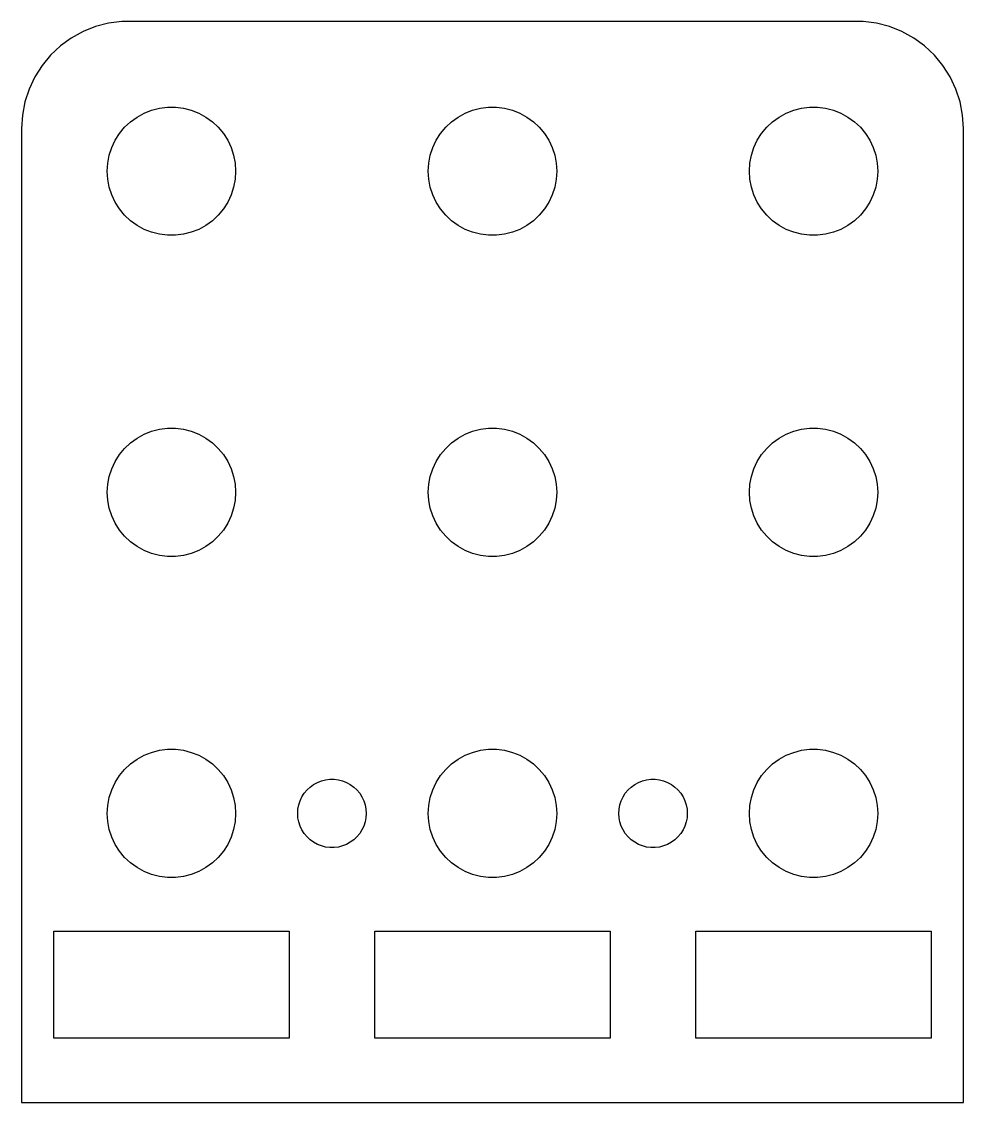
# Model space of a CAD drawing. Header units: metres. Extents: x -11 to 11, y 0 to 57.2.
# Drawn here: x -11 to 11, y 0 to 25.25 of the extents above; entities that cross this region are included whole.
import ezdxf

# ---------------------------------------------------------------- set-up
doc = ezdxf.new("R2010")
doc.units = ezdxf.units.M

msp = doc.modelspace()

# ---------------------------------------------------------------- linework, layer by layer
for p, q in [((-8.65697, 25.2451), (-8.96844, 25.2057)), ((8.65697, 25.2451), (-8.65697, 25.2451)), ((8.96844, 25.2057), (8.65697, 25.2451)), ((-9.56444, 25.0121), (-9.83955, 24.8608)), ((-9.27254, 25.1276), (-9.56444, 25.0121)), ((-8.96844, 25.2057), (-9.27254, 25.1276)), ((9.27254, 25.1276), (8.96844, 25.2057)), ((9.56444, 25.0121), (9.27254, 25.1276)), ((9.83955, 24.8608), (9.56444, 25.0121)), ((-9.83955, 24.8608), (-10.0936, 24.6763)), ((10.0936, 24.6763), (9.83955, 24.8608)), ((-10.0936, 24.6763), (-10.3224, 24.4614)), ((10.3224, 24.4614), (10.0936, 24.6763)), ((-10.3224, 24.4614), (-10.5225, 24.2195)), ((10.5225, 24.2195), (10.3224, 24.4614)), ((-10.5225, 24.2195), (-10.6908, 23.9544)), ((10.6908, 23.9544), (10.5225, 24.2195)), ((-10.6908, 23.9544), (-10.8244, 23.6703)), ((10.8244, 23.6703), (10.6908, 23.9544)), ((-10.8244, 23.6703), (-10.9214, 23.3717)), ((10.9214, 23.3717), (10.8244, 23.6703)), ((-10.9214, 23.3717), (-10.9803, 23.0633)), ((-7.78107, 23.2234), (-7.59418, 23.247)), ((-7.59418, 23.247), (-7.40581, 23.247)), ((-7.40581, 23.247), (-7.21892, 23.2234)), ((-0.281067, 23.2234), (-0.094177, 23.247)), ((-0.094177, 23.247), (0.094177, 23.247)), ((0.094177, 23.247), (0.281067, 23.2234)), ((7.21892, 23.2234), (7.40581, 23.247)), ((7.40581, 23.247), (7.59418, 23.247)), ((7.59418, 23.247), (7.78107, 23.2234)), ((10.9803, 23.0633), (10.9214, 23.3717)), ((-10.9803, 23.0633), (-11, 22.75)), ((-8.45613, 22.9058), (-8.30373, 23.0165)), ((-8.30373, 23.0165), (-8.13866, 23.1072)), ((-8.13866, 23.1072), (-7.96352, 23.1766)), ((-7.96352, 23.1766), (-7.78107, 23.2234)), ((-7.21892, 23.2234), (-7.03647, 23.1766)), ((-7.03647, 23.1766), (-6.86133, 23.1072)), ((-6.86133, 23.1072), (-6.69626, 23.0165)), ((-6.69626, 23.0165), (-6.54385, 22.9058)), ((-0.956131, 22.9058), (-0.803726, 23.0165)), ((-0.803726, 23.0165), (-0.638657, 23.1072)), ((-0.638657, 23.1072), (-0.463516, 23.1766)), ((-0.463516, 23.1766), (-0.281067, 23.2234)), ((0.281067, 23.2234), (0.463516, 23.1766)), ((0.463516, 23.1766), (0.638657, 23.1072)), ((0.638657, 23.1072), (0.803726, 23.0165)), ((0.803726, 23.0165), (0.956131, 22.9058)), ((6.54385, 22.9058), (6.69626, 23.0165)), ((6.69626, 23.0165), (6.86133, 23.1072)), ((6.86133, 23.1072), (7.03647, 23.1766)), ((7.03647, 23.1766), (7.21892, 23.2234)), ((7.78107, 23.2234), (7.96352, 23.1766)), ((7.96352, 23.1766), (8.13866, 23.1072)), ((8.13866, 23.1072), (8.30373, 23.0165)), ((8.30373, 23.0165), (8.45613, 22.9058)), ((11, 22.75), (10.9803, 23.0633)), ((-11, 22.75), (-11, 0)), ((-8.71352, 22.6317), (-8.59344, 22.7768)), ((-8.59344, 22.7768), (-8.45613, 22.9058)), ((-6.54385, 22.9058), (-6.40654, 22.7768)), ((-6.40654, 22.7768), (-6.28647, 22.6317)), ((-1.21352, 22.6317), (-1.09344, 22.7768)), ((-1.09344, 22.7768), (-0.956131, 22.9058)), ((0.956131, 22.9058), (1.09344, 22.7768)), ((1.09344, 22.7768), (1.21352, 22.6317)), ((6.28647, 22.6317), (6.40654, 22.7768)), ((6.40654, 22.7768), (6.54385, 22.9058)), ((8.45613, 22.9058), (8.59344, 22.7768)), ((8.59344, 22.7768), (8.71352, 22.6317)), ((11, 0), (11, 22.75)), ((-8.89465, 22.3022), (-8.81445, 22.4726)), ((-8.81445, 22.4726), (-8.71352, 22.6317)), ((-6.28647, 22.6317), (-6.18553, 22.4726)), ((-6.18553, 22.4726), (-6.10533, 22.3022)), ((-1.39465, 22.3022), (-1.31445, 22.4726)), ((-1.31445, 22.4726), (-1.21352, 22.6317)), ((1.21352, 22.6317), (1.31445, 22.4726)), ((1.31445, 22.4726), (1.39465, 22.3022)), ((6.10533, 22.3022), (6.18553, 22.4726)), ((6.18553, 22.4726), (6.28647, 22.6317)), ((8.71352, 22.6317), (8.81445, 22.4726)), ((8.81445, 22.4726), (8.89465, 22.3022)), ((-8.95287, 22.123), (-8.89465, 22.3022)), ((-6.10533, 22.3022), (-6.04712, 22.123)), ((-1.45287, 22.123), (-1.39465, 22.3022)), ((1.39465, 22.3022), (1.45287, 22.123)), ((6.04712, 22.123), (6.10533, 22.3022)), ((8.89465, 22.3022), (8.95287, 22.123)), ((-8.98816, 21.938), (-8.95287, 22.123)), ((-6.04712, 22.123), (-6.01183, 21.938)), ((-1.48816, 21.938), (-1.45287, 22.123)), ((1.45287, 22.123), (1.48816, 21.938)), ((6.01183, 21.938), (6.04712, 22.123)), ((8.95287, 22.123), (8.98816, 21.938)), ((-9, 21.75), (-8.98816, 21.938)), ((-8.98816, 21.562), (-9, 21.75)), ((-6.01183, 21.938), (-6, 21.75)), ((-6, 21.75), (-6.01183, 21.562)), ((-1.5, 21.75), (-1.48816, 21.938)), ((-1.48816, 21.562), (-1.5, 21.75)), ((1.48816, 21.938), (1.5, 21.75)), ((1.5, 21.75), (1.48816, 21.562)), ((6, 21.75), (6.01183, 21.938)), ((6.01183, 21.562), (6, 21.75)), ((8.98816, 21.938), (9, 21.75)), ((9, 21.75), (8.98816, 21.562)), ((-8.95287, 21.377), (-8.98816, 21.562)), ((-6.01183, 21.562), (-6.04712, 21.377)), ((-1.45287, 21.377), (-1.48816, 21.562)), ((1.48816, 21.562), (1.45287, 21.377)), ((6.04712, 21.377), (6.01183, 21.562)), ((8.98816, 21.562), (8.95287, 21.377)), ((-8.89465, 21.1978), (-8.95287, 21.377)), ((-6.04712, 21.377), (-6.10533, 21.1978)), ((-1.39465, 21.1978), (-1.45287, 21.377)), ((1.45287, 21.377), (1.39465, 21.1978)), ((6.10533, 21.1978), (6.04712, 21.377)), ((8.95287, 21.377), (8.89465, 21.1978)), ((-8.81445, 21.0274), (-8.89465, 21.1978)), ((-8.71352, 20.8683), (-8.81445, 21.0274)), ((-6.18553, 21.0274), (-6.28647, 20.8683)), ((-6.10533, 21.1978), (-6.18553, 21.0274)), ((-1.31445, 21.0274), (-1.39465, 21.1978)), ((-1.21352, 20.8683), (-1.31445, 21.0274)), ((1.31445, 21.0274), (1.21352, 20.8683)), ((1.39465, 21.1978), (1.31445, 21.0274)), ((6.18553, 21.0274), (6.10533, 21.1978)), ((6.28647, 20.8683), (6.18553, 21.0274)), ((8.81445, 21.0274), (8.71352, 20.8683)), ((8.89465, 21.1978), (8.81445, 21.0274)), ((-8.59344, 20.7232), (-8.71352, 20.8683)), ((-8.45613, 20.5942), (-8.59344, 20.7232)), ((-6.40654, 20.7232), (-6.54385, 20.5942)), ((-6.28647, 20.8683), (-6.40654, 20.7232)), ((-1.09344, 20.7232), (-1.21352, 20.8683)), ((-0.956131, 20.5942), (-1.09344, 20.7232)), ((1.09344, 20.7232), (0.956131, 20.5942)), ((1.21352, 20.8683), (1.09344, 20.7232)), ((6.40654, 20.7232), (6.28647, 20.8683)), ((6.54385, 20.5942), (6.40654, 20.7232)), ((8.59344, 20.7232), (8.45613, 20.5942)), ((8.71352, 20.8683), (8.59344, 20.7232)), ((-8.30373, 20.4835), (-8.45613, 20.5942)), ((-8.13866, 20.3927), (-8.30373, 20.4835)), ((-6.69626, 20.4835), (-6.86133, 20.3927)), ((-6.54385, 20.5942), (-6.69626, 20.4835)), ((-0.803726, 20.4835), (-0.956131, 20.5942)), ((-0.638657, 20.3927), (-0.803726, 20.4835)), ((0.803726, 20.4835), (0.638657, 20.3927)), ((0.956131, 20.5942), (0.803726, 20.4835)), ((6.69626, 20.4835), (6.54385, 20.5942)), ((6.86133, 20.3927), (6.69626, 20.4835)), ((8.30373, 20.4835), (8.13866, 20.3927)), ((8.45613, 20.5942), (8.30373, 20.4835)), ((-7.96352, 20.3234), (-8.13866, 20.3927)), ((-7.78107, 20.2766), (-7.96352, 20.3234)), ((-7.59418, 20.253), (-7.78107, 20.2766)), ((-7.40581, 20.253), (-7.59418, 20.253)), ((-7.21892, 20.2766), (-7.40581, 20.253)), ((-7.03647, 20.3234), (-7.21892, 20.2766)), ((-6.86133, 20.3927), (-7.03647, 20.3234)), ((-0.463516, 20.3234), (-0.638657, 20.3927)), ((-0.281067, 20.2766), (-0.463516, 20.3234)), ((-0.094177, 20.253), (-0.281067, 20.2766)), ((0.094177, 20.253), (-0.094177, 20.253)), ((0.281067, 20.2766), (0.094177, 20.253)), ((0.463516, 20.3234), (0.281067, 20.2766)), ((0.638657, 20.3927), (0.463516, 20.3234)), ((7.03647, 20.3234), (6.86133, 20.3927)), ((7.21892, 20.2766), (7.03647, 20.3234)), ((7.40581, 20.253), (7.21892, 20.2766)), ((7.59418, 20.253), (7.40581, 20.253)), ((7.78107, 20.2766), (7.59418, 20.253)), ((7.96352, 20.3234), (7.78107, 20.2766)), ((8.13866, 20.3927), (7.96352, 20.3234)), ((-8.13866, 15.6072), (-7.96352, 15.6766)), ((-7.96352, 15.6766), (-7.78107, 15.7234)), ((-7.78107, 15.7234), (-7.59418, 15.747)), ((-7.59418, 15.747), (-7.40581, 15.747)), ((-7.40581, 15.747), (-7.21892, 15.7234)), ((-7.21892, 15.7234), (-7.03647, 15.6766)), ((-7.03647, 15.6766), (-6.86133, 15.6072)), ((-0.638657, 15.6072), (-0.463516, 15.6766)), ((-0.463516, 15.6766), (-0.281067, 15.7234)), ((-0.281067, 15.7234), (-0.094177, 15.747)), ((-0.094177, 15.747), (0.094177, 15.747)), ((0.094177, 15.747), (0.281067, 15.7234)), ((0.281067, 15.7234), (0.463516, 15.6766)), ((0.463516, 15.6766), (0.638657, 15.6072)), ((6.86133, 15.6072), (7.03647, 15.6766)), ((7.03647, 15.6766), (7.21892, 15.7234)), ((7.21892, 15.7234), (7.40581, 15.747)), ((7.40581, 15.747), (7.59418, 15.747)), ((7.59418, 15.747), (7.78107, 15.7234)), ((7.78107, 15.7234), (7.96352, 15.6766)), ((7.96352, 15.6766), (8.13866, 15.6072)), ((-8.59344, 15.2768), (-8.45613, 15.4058)), ((-8.45613, 15.4058), (-8.30373, 15.5165)), ((-8.30373, 15.5165), (-8.13866, 15.6072)), ((-6.86133, 15.6072), (-6.69626, 15.5165)), ((-6.69626, 15.5165), (-6.54385, 15.4058)), ((-6.54385, 15.4058), (-6.40654, 15.2768)), ((-1.09344, 15.2768), (-0.956131, 15.4058)), ((-0.956131, 15.4058), (-0.803726, 15.5165)), ((-0.803726, 15.5165), (-0.638657, 15.6072)), ((0.638657, 15.6072), (0.803726, 15.5165)), ((0.803726, 15.5165), (0.956131, 15.4058)), ((0.956131, 15.4058), (1.09344, 15.2768)), ((6.40654, 15.2768), (6.54385, 15.4058)), ((6.54385, 15.4058), (6.69626, 15.5165)), ((6.69626, 15.5165), (6.86133, 15.6072)), ((8.13866, 15.6072), (8.30373, 15.5165)), ((8.30373, 15.5165), (8.45613, 15.4058)), ((8.45613, 15.4058), (8.59344, 15.2768)), ((-8.71352, 15.1317), (-8.59344, 15.2768)), ((-6.40654, 15.2768), (-6.28647, 15.1317)), ((-1.21352, 15.1317), (-1.09344, 15.2768)), ((1.09344, 15.2768), (1.21352, 15.1317)), ((6.28647, 15.1317), (6.40654, 15.2768)), ((8.59344, 15.2768), (8.71352, 15.1317)), ((-8.89465, 14.8022), (-8.81445, 14.9726)), ((-8.81445, 14.9726), (-8.71352, 15.1317)), ((-6.28647, 15.1317), (-6.18553, 14.9726)), ((-6.18553, 14.9726), (-6.10533, 14.8022)), ((-1.39465, 14.8022), (-1.31445, 14.9726)), ((-1.31445, 14.9726), (-1.21352, 15.1317)), ((1.21352, 15.1317), (1.31445, 14.9726)), ((1.31445, 14.9726), (1.39465, 14.8022)), ((6.10533, 14.8022), (6.18553, 14.9726)), ((6.18553, 14.9726), (6.28647, 15.1317)), ((8.71352, 15.1317), (8.81445, 14.9726)), ((8.81445, 14.9726), (8.89465, 14.8022)), ((-8.95287, 14.623), (-8.89465, 14.8022)), ((-6.10533, 14.8022), (-6.04712, 14.623)), ((-1.45287, 14.623), (-1.39465, 14.8022)), ((1.39465, 14.8022), (1.45287, 14.623)), ((6.04712, 14.623), (6.10533, 14.8022)), ((8.89465, 14.8022), (8.95287, 14.623)), ((-9, 14.25), (-8.98816, 14.438)), ((-8.98816, 14.438), (-8.95287, 14.623)), ((-6.04712, 14.623), (-6.01183, 14.438)), ((-6.01183, 14.438), (-6, 14.25)), ((-1.5, 14.25), (-1.48816, 14.438)), ((-1.48816, 14.438), (-1.45287, 14.623)), ((1.45287, 14.623), (1.48816, 14.438)), ((1.48816, 14.438), (1.5, 14.25)), ((6, 14.25), (6.01183, 14.438)), ((6.01183, 14.438), (6.04712, 14.623)), ((8.95287, 14.623), (8.98816, 14.438)), ((8.98816, 14.438), (9, 14.25)), ((-8.98816, 14.062), (-9, 14.25)), ((-6, 14.25), (-6.01183, 14.062)), ((-1.48816, 14.062), (-1.5, 14.25)), ((1.5, 14.25), (1.48816, 14.062)), ((6.01183, 14.062), (6, 14.25)), ((9, 14.25), (8.98816, 14.062)), ((-8.95287, 13.877), (-8.98816, 14.062)), ((-6.01183, 14.062), (-6.04712, 13.877)), ((-1.45287, 13.877), (-1.48816, 14.062)), ((1.48816, 14.062), (1.45287, 13.877)), ((6.04712, 13.877), (6.01183, 14.062)), ((8.98816, 14.062), (8.95287, 13.877)), ((-8.89465, 13.6978), (-8.95287, 13.877)), ((-8.81445, 13.5274), (-8.89465, 13.6978)), ((-6.10533, 13.6978), (-6.18553, 13.5274)), ((-6.04712, 13.877), (-6.10533, 13.6978)), ((-1.39465, 13.6978), (-1.45287, 13.877)), ((-1.31445, 13.5274), (-1.39465, 13.6978)), ((1.39465, 13.6978), (1.31445, 13.5274)), ((1.45287, 13.877), (1.39465, 13.6978)), ((6.10533, 13.6978), (6.04712, 13.877)), ((6.18553, 13.5274), (6.10533, 13.6978)), ((8.89465, 13.6978), (8.81445, 13.5274)), ((8.95287, 13.877), (8.89465, 13.6978)), ((-8.71352, 13.3683), (-8.81445, 13.5274)), ((-6.18553, 13.5274), (-6.28647, 13.3683)), ((-1.21352, 13.3683), (-1.31445, 13.5274)), ((1.31445, 13.5274), (1.21352, 13.3683)), ((6.28647, 13.3683), (6.18553, 13.5274)), ((8.81445, 13.5274), (8.71352, 13.3683)), ((-8.59344, 13.2232), (-8.71352, 13.3683)), ((-8.45613, 13.0942), (-8.59344, 13.2232)), ((-6.40654, 13.2232), (-6.54385, 13.0942)), ((-6.28647, 13.3683), (-6.40654, 13.2232)), ((-1.09344, 13.2232), (-1.21352, 13.3683)), ((-0.956131, 13.0942), (-1.09344, 13.2232)), ((1.09344, 13.2232), (0.956131, 13.0942)), ((1.21352, 13.3683), (1.09344, 13.2232)), ((6.40654, 13.2232), (6.28647, 13.3683)), ((6.54385, 13.0942), (6.40654, 13.2232)), ((8.59344, 13.2232), (8.45613, 13.0942)), ((8.71352, 13.3683), (8.59344, 13.2232)), ((-8.30373, 12.9835), (-8.45613, 13.0942)), ((-8.13866, 12.8927), (-8.30373, 12.9835)), ((-7.96352, 12.8234), (-8.13866, 12.8927)), ((-6.86133, 12.8927), (-7.03647, 12.8234)), ((-6.69626, 12.9835), (-6.86133, 12.8927)), ((-6.54385, 13.0942), (-6.69626, 12.9835)), ((-0.803726, 12.9835), (-0.956131, 13.0942)), ((-0.638657, 12.8927), (-0.803726, 12.9835)), ((-0.463516, 12.8234), (-0.638657, 12.8927)), ((0.638657, 12.8927), (0.463516, 12.8234)), ((0.803726, 12.9835), (0.638657, 12.8927)), ((0.956131, 13.0942), (0.803726, 12.9835)), ((6.69626, 12.9835), (6.54385, 13.0942)), ((6.86133, 12.8927), (6.69626, 12.9835)), ((7.03647, 12.8234), (6.86133, 12.8927)), ((8.13866, 12.8927), (7.96352, 12.8234)), ((8.30373, 12.9835), (8.13866, 12.8927)), ((8.45613, 13.0942), (8.30373, 12.9835)), ((-7.78107, 12.7766), (-7.96352, 12.8234)), ((-7.59418, 12.7529), (-7.78107, 12.7766)), ((-7.40581, 12.7529), (-7.59418, 12.7529)), ((-7.21892, 12.7766), (-7.40581, 12.7529)), ((-7.03647, 12.8234), (-7.21892, 12.7766)), ((-0.281067, 12.7766), (-0.463516, 12.8234)), ((-0.094177, 12.7529), (-0.281067, 12.7766)), ((0.094177, 12.7529), (-0.094177, 12.7529)), ((0.281067, 12.7766), (0.094177, 12.7529)), ((0.463516, 12.8234), (0.281067, 12.7766)), ((7.21892, 12.7766), (7.03647, 12.8234)), ((7.40581, 12.7529), (7.21892, 12.7766)), ((7.59418, 12.7529), (7.40581, 12.7529)), ((7.78107, 12.7766), (7.59418, 12.7529)), ((7.96352, 12.8234), (7.78107, 12.7766)), ((-8.30373, 8.01648), (-8.13866, 8.10724)), ((-8.13866, 8.10724), (-7.96352, 8.17657)), ((-7.96352, 8.17657), (-7.78107, 8.22342)), ((-7.78107, 8.22342), (-7.59418, 8.24704)), ((-7.59418, 8.24704), (-7.40581, 8.24704)), ((-7.40581, 8.24704), (-7.21892, 8.22342)), ((-7.21892, 8.22342), (-7.03647, 8.17657)), ((-7.03647, 8.17657), (-6.86133, 8.10724)), ((-6.86133, 8.10724), (-6.69626, 8.01648)), ((-0.803726, 8.01648), (-0.638657, 8.10724)), ((-0.638657, 8.10724), (-0.463516, 8.17657)), ((-0.463516, 8.17657), (-0.281067, 8.22342)), ((-0.281067, 8.22342), (-0.094177, 8.24704)), ((-0.094177, 8.24704), (0.094177, 8.24704)), ((0.094177, 8.24704), (0.281067, 8.22342)), ((0.281067, 8.22342), (0.463516, 8.17657)), ((0.463516, 8.17657), (0.638657, 8.10724)), ((0.638657, 8.10724), (0.803726, 8.01648)), ((6.69626, 8.01648), (6.86133, 8.10724)), ((6.86133, 8.10724), (7.03647, 8.17657)), ((7.03647, 8.17657), (7.21892, 8.22342)), ((7.21892, 8.22342), (7.40581, 8.24704)), ((7.40581, 8.24704), (7.59418, 8.24704)), ((7.59418, 8.24704), (7.78107, 8.22342)), ((7.78107, 8.22342), (7.96352, 8.17657)), ((7.96352, 8.17657), (8.13866, 8.10724)), ((8.13866, 8.10724), (8.30373, 8.01648)), ((-8.59344, 7.77681), (-8.45613, 7.90576)), ((-8.45613, 7.90576), (-8.30373, 8.01648)), ((-6.69626, 8.01648), (-6.54385, 7.90576)), ((-6.54385, 7.90576), (-6.40654, 7.77681)), ((-1.09344, 7.77681), (-0.956131, 7.90576)), ((-0.956131, 7.90576), (-0.803726, 8.01648)), ((0.803726, 8.01648), (0.956131, 7.90576)), ((0.956131, 7.90576), (1.09344, 7.77681)), ((6.40654, 7.77681), (6.54385, 7.90576)), ((6.54385, 7.90576), (6.69626, 8.01648)), ((8.30373, 8.01648), (8.45613, 7.90576)), ((8.45613, 7.90576), (8.59344, 7.77681)), ((-8.81445, 7.47263), (-8.71352, 7.63167)), ((-8.71352, 7.63167), (-8.59344, 7.77681)), ((-6.40654, 7.77681), (-6.28647, 7.63167)), ((-6.28647, 7.63167), (-6.18553, 7.47263)), ((-1.31445, 7.47263), (-1.21352, 7.63167)), ((-1.21352, 7.63167), (-1.09344, 7.77681)), ((1.09344, 7.77681), (1.21352, 7.63167)), ((1.21352, 7.63167), (1.31445, 7.47263)), ((6.18553, 7.47263), (6.28647, 7.63167)), ((6.28647, 7.63167), (6.40654, 7.77681)), ((8.59344, 7.77681), (8.71352, 7.63167)), ((8.71352, 7.63167), (8.81445, 7.47263)), ((-8.89465, 7.30219), (-8.81445, 7.47263)), ((-6.18553, 7.47263), (-6.10533, 7.30219)), ((-4.33316, 7.29762), (-4.25993, 7.36641)), ((-4.25993, 7.36641), (-4.17865, 7.42546)), ((-4.17865, 7.42546), (-4.09062, 7.47385)), ((-4.09062, 7.47385), (-3.99721, 7.51083)), ((-3.99721, 7.51083), (-3.8999, 7.53583)), ((-3.8999, 7.53583), (-3.80023, 7.54842)), ((-3.80023, 7.54842), (-3.69975, 7.54842)), ((-3.69975, 7.54842), (-3.60008, 7.53583)), ((-3.60008, 7.53583), (-3.50278, 7.51083)), ((-3.50278, 7.51083), (-3.40936, 7.47385)), ((-3.40936, 7.47385), (-3.32133, 7.42546)), ((-3.32133, 7.42546), (-3.24005, 7.36641)), ((-3.24005, 7.36641), (-3.16682, 7.29762)), ((-1.39465, 7.30219), (-1.31445, 7.47263)), ((1.31445, 7.47263), (1.39465, 7.30219)), ((3.16682, 7.29762), (3.24005, 7.36641)), ((3.24005, 7.36641), (3.32133, 7.42546)), ((3.32133, 7.42546), (3.40936, 7.47385)), ((3.40936, 7.47385), (3.50278, 7.51083)), ((3.50278, 7.51083), (3.60008, 7.53583)), ((3.60008, 7.53583), (3.69975, 7.54842)), ((3.69975, 7.54842), (3.80023, 7.54842)), ((3.80023, 7.54842), (3.8999, 7.53583)), ((3.8999, 7.53583), (3.99721, 7.51083)), ((3.99721, 7.51083), (4.09062, 7.47385)), ((4.09062, 7.47385), (4.17865, 7.42546)), ((4.17865, 7.42546), (4.25993, 7.36641)), ((4.25993, 7.36641), (4.33316, 7.29762)), ((6.10533, 7.30219), (6.18553, 7.47263)), ((8.81445, 7.47263), (8.89465, 7.30219)), ((-8.98816, 6.93799), (-8.95287, 7.12303)), ((-8.95287, 7.12303), (-8.89465, 7.30219)), ((-6.10533, 7.30219), (-6.04712, 7.12303)), ((-6.04712, 7.12303), (-6.01183, 6.93799)), ((-4.49382, 7.04449), (-4.45103, 7.13539)), ((-4.45103, 7.13539), (-4.3972, 7.22021)), ((-4.3972, 7.22021), (-4.33316, 7.29762)), ((-3.16682, 7.29762), (-3.10278, 7.22021)), ((-3.10278, 7.22021), (-3.04895, 7.13539)), ((-3.04895, 7.13539), (-3.00616, 7.04449)), ((-1.48816, 6.93799), (-1.45287, 7.12303)), ((-1.45287, 7.12303), (-1.39465, 7.30219)), ((1.39465, 7.30219), (1.45287, 7.12303)), ((1.45287, 7.12303), (1.48816, 6.93799)), ((3.00616, 7.04449), (3.04895, 7.13539)), ((3.04895, 7.13539), (3.10278, 7.22021)), ((3.10278, 7.22021), (3.16682, 7.29762)), ((4.33316, 7.29762), (4.3972, 7.22021)), ((4.3972, 7.22021), (4.45103, 7.13539)), ((4.45103, 7.13539), (4.49382, 7.04449)), ((6.01183, 6.93799), (6.04712, 7.12303)), ((6.04712, 7.12303), (6.10533, 7.30219)), ((8.89465, 7.30219), (8.95287, 7.12303)), ((8.95287, 7.12303), (8.98816, 6.93799)), ((-9, 6.75), (-8.98816, 6.93799)), ((-6.01183, 6.93799), (-6, 6.75)), ((-4.54999, 6.75), (-4.54369, 6.85027)), ((-4.54369, 6.85027), (-4.52486, 6.94894)), ((-4.52486, 6.94894), (-4.49382, 7.04449)), ((-3.00616, 7.04449), (-2.97513, 6.94894)), ((-2.97513, 6.94894), (-2.9563, 6.85027)), ((-2.9563, 6.85027), (-2.95, 6.75)), ((-1.5, 6.75), (-1.48816, 6.93799)), ((1.48816, 6.93799), (1.5, 6.75)), ((2.95, 6.75), (2.9563, 6.85027)), ((2.9563, 6.85027), (2.97513, 6.94894)), ((2.97513, 6.94894), (3.00616, 7.04449)), ((4.49382, 7.04449), (4.52486, 6.94894)), ((4.52486, 6.94894), (4.54369, 6.85027)), ((4.54369, 6.85027), (4.54999, 6.75)), ((6, 6.75), (6.01183, 6.93799)), ((8.98816, 6.93799), (9, 6.75)), ((-8.98816, 6.562), (-9, 6.75)), ((-6, 6.75), (-6.01183, 6.562)), ((-4.54369, 6.64972), (-4.54999, 6.75)), ((-4.52486, 6.55104), (-4.54369, 6.64972)), ((-2.9563, 6.64972), (-2.97513, 6.55104)), ((-2.95, 6.75), (-2.9563, 6.64972)), ((-1.48816, 6.562), (-1.5, 6.75)), ((1.5, 6.75), (1.48816, 6.562)), ((2.9563, 6.64972), (2.95, 6.75)), ((2.97513, 6.55104), (2.9563, 6.64972)), ((4.54369, 6.64972), (4.52486, 6.55104)), ((4.54999, 6.75), (4.54369, 6.64972)), ((6.01183, 6.562), (6, 6.75)), ((9, 6.75), (8.98816, 6.562)), ((-8.95287, 6.37695), (-8.98816, 6.562)), ((-8.89465, 6.1978), (-8.95287, 6.37695)), ((-6.04712, 6.37695), (-6.10533, 6.1978)), ((-6.01183, 6.562), (-6.04712, 6.37695)), ((-4.49382, 6.45549), (-4.52486, 6.55104)), ((-4.45103, 6.36459), (-4.49382, 6.45549)), ((-4.3972, 6.27977), (-4.45103, 6.36459)), ((-3.04895, 6.36459), (-3.10278, 6.27977)), ((-3.00616, 6.45549), (-3.04895, 6.36459)), ((-2.97513, 6.55104), (-3.00616, 6.45549)), ((-1.45287, 6.37695), (-1.48816, 6.562)), ((-1.39465, 6.1978), (-1.45287, 6.37695)), ((1.45287, 6.37695), (1.39465, 6.1978)), ((1.48816, 6.562), (1.45287, 6.37695)), ((3.00616, 6.45549), (2.97513, 6.55104)), ((3.04895, 6.36459), (3.00616, 6.45549)), ((3.10278, 6.27977), (3.04895, 6.36459)), ((4.45103, 6.36459), (4.3972, 6.27977)), ((4.49382, 6.45549), (4.45103, 6.36459)), ((4.52486, 6.55104), (4.49382, 6.45549)), ((6.04712, 6.37695), (6.01183, 6.562)), ((6.10533, 6.1978), (6.04712, 6.37695)), ((8.95287, 6.37695), (8.89465, 6.1978)), ((8.98816, 6.562), (8.95287, 6.37695)), ((-8.81445, 6.02736), (-8.89465, 6.1978)), ((-6.10533, 6.1978), (-6.18553, 6.02736)), ((-4.33316, 6.20236), (-4.3972, 6.27977)), ((-4.25993, 6.13358), (-4.33316, 6.20236)), ((-4.17865, 6.07452), (-4.25993, 6.13358)), ((-4.09062, 6.02614), (-4.17865, 6.07452)), ((-3.32133, 6.07452), (-3.40936, 6.02614)), ((-3.24005, 6.13358), (-3.32133, 6.07452)), ((-3.16682, 6.20236), (-3.24005, 6.13358)), ((-3.10278, 6.27977), (-3.16682, 6.20236)), ((-1.31445, 6.02736), (-1.39465, 6.1978)), ((1.39465, 6.1978), (1.31445, 6.02736)), ((3.16682, 6.20236), (3.10278, 6.27977)), ((3.24005, 6.13358), (3.16682, 6.20236)), ((3.32133, 6.07452), (3.24005, 6.13358)), ((3.40936, 6.02614), (3.32133, 6.07452)), ((4.17865, 6.07452), (4.09062, 6.02614)), ((4.25993, 6.13358), (4.17865, 6.07452)), ((4.33316, 6.20236), (4.25993, 6.13358)), ((4.3972, 6.27977), (4.33316, 6.20236)), ((6.18553, 6.02736), (6.10533, 6.1978)), ((8.89465, 6.1978), (8.81445, 6.02736)), ((-8.71352, 5.86832), (-8.81445, 6.02736)), ((-8.59344, 5.72318), (-8.71352, 5.86832)), ((-6.28647, 5.86832), (-6.40654, 5.72318)), ((-6.18553, 6.02736), (-6.28647, 5.86832)), ((-3.99721, 5.98915), (-4.09062, 6.02614)), ((-3.8999, 5.96416), (-3.99721, 5.98915)), ((-3.80023, 5.95157), (-3.8999, 5.96416)), ((-3.69975, 5.95157), (-3.80023, 5.95157)), ((-3.60008, 5.96416), (-3.69975, 5.95157)), ((-3.50278, 5.98915), (-3.60008, 5.96416)), ((-3.40936, 6.02614), (-3.50278, 5.98915)), ((-1.21352, 5.86832), (-1.31445, 6.02736)), ((-1.09344, 5.72318), (-1.21352, 5.86832)), ((1.21352, 5.86832), (1.09344, 5.72318)), ((1.31445, 6.02736), (1.21352, 5.86832)), ((3.50278, 5.98915), (3.40936, 6.02614)), ((3.60008, 5.96416), (3.50278, 5.98915)), ((3.69975, 5.95157), (3.60008, 5.96416)), ((3.80023, 5.95157), (3.69975, 5.95157)), ((3.8999, 5.96416), (3.80023, 5.95157)), ((3.99721, 5.98915), (3.8999, 5.96416)), ((4.09062, 6.02614), (3.99721, 5.98915)), ((6.28647, 5.86832), (6.18553, 6.02736)), ((6.40654, 5.72318), (6.28647, 5.86832)), ((8.71352, 5.86832), (8.59344, 5.72318)), ((8.81445, 6.02736), (8.71352, 5.86832)), ((-8.45613, 5.59422), (-8.59344, 5.72318)), ((-8.30373, 5.48351), (-8.45613, 5.59422)), ((-6.54385, 5.59422), (-6.69626, 5.48351)), ((-6.40654, 5.72318), (-6.54385, 5.59422)), ((-0.956131, 5.59422), (-1.09344, 5.72318)), ((-0.803726, 5.48351), (-0.956131, 5.59422)), ((0.956131, 5.59422), (0.803726, 5.48351)), ((1.09344, 5.72318), (0.956131, 5.59422)), ((6.54385, 5.59422), (6.40654, 5.72318)), ((6.69626, 5.48351), (6.54385, 5.59422)), ((8.45613, 5.59422), (8.30373, 5.48351)), ((8.59344, 5.72318), (8.45613, 5.59422)), ((-8.13866, 5.39275), (-8.30373, 5.48351)), ((-7.96352, 5.32341), (-8.13866, 5.39275)), ((-7.78107, 5.27657), (-7.96352, 5.32341)), ((-7.03647, 5.32341), (-7.21892, 5.27657)), ((-6.86133, 5.39275), (-7.03647, 5.32341)), ((-6.69626, 5.48351), (-6.86133, 5.39275)), ((-0.638657, 5.39275), (-0.803726, 5.48351)), ((-0.463516, 5.32341), (-0.638657, 5.39275)), ((-0.281067, 5.27657), (-0.463516, 5.32341)), ((0.463516, 5.32341), (0.281067, 5.27657)), ((0.638657, 5.39275), (0.463516, 5.32341)), ((0.803726, 5.48351), (0.638657, 5.39275)), ((6.86133, 5.39275), (6.69626, 5.48351)), ((7.03647, 5.32341), (6.86133, 5.39275)), ((7.21892, 5.27657), (7.03647, 5.32341)), ((7.96352, 5.32341), (7.78107, 5.27657)), ((8.13866, 5.39275), (7.96352, 5.32341)), ((8.30373, 5.48351), (8.13866, 5.39275)), ((-7.59418, 5.25294), (-7.78107, 5.27657)), ((-7.40581, 5.25294), (-7.59418, 5.25294)), ((-7.21892, 5.27657), (-7.40581, 5.25294)), ((-0.094177, 5.25294), (-0.281067, 5.27657)), ((0.094177, 5.25294), (-0.094177, 5.25294)), ((0.281067, 5.27657), (0.094177, 5.25294)), ((7.40581, 5.25294), (7.21892, 5.27657)), ((7.59418, 5.25294), (7.40581, 5.25294)), ((7.78107, 5.27657), (7.59418, 5.25294)), ((-10.2483, 1.5), (-10.2483, 4)), ((-10.2483, 4), (-4.75166, 4)), ((-4.75166, 4), (-4.75166, 1.5)), ((-2.74832, 1.5), (-2.74832, 4)), ((-2.74832, 4), (2.74832, 4)), ((2.74832, 4), (2.74832, 1.5)), ((4.75166, 1.5), (4.75166, 4)), ((4.75166, 4), (10.2483, 4)), ((10.2483, 4), (10.2483, 1.5)), ((-4.75166, 1.5), (-10.2483, 1.5)), ((2.74832, 1.5), (-2.74832, 1.5)), ((10.2483, 1.5), (4.75166, 1.5)), ((-11, 0), (11, 0))]:
    msp.add_line(p, q)

doc.saveas('drawing.dxf')
